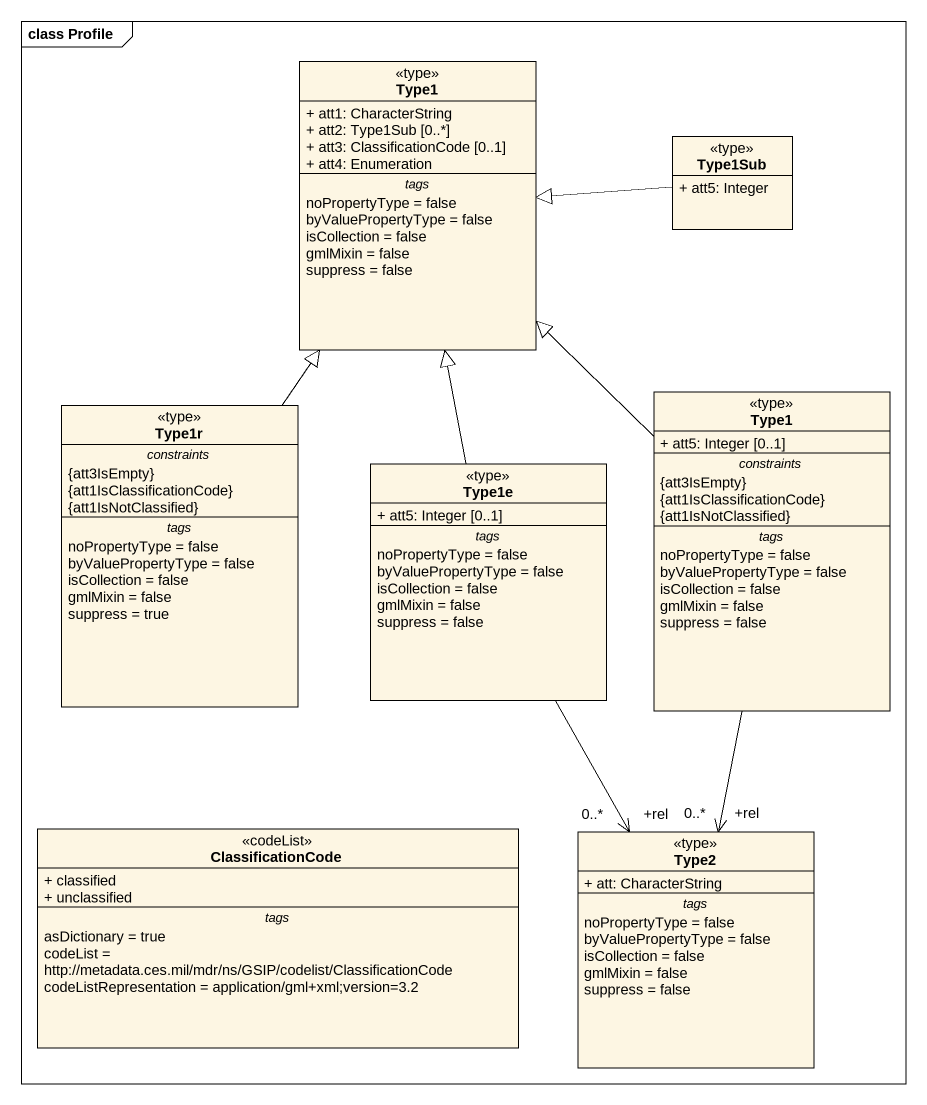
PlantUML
@startuml
mainframe class Profile
hide circle
hide empty members
skinparam classAttributeIconSize 0
class Type1 <<type>> {
  + att1: CharacterString
  + att2: Type1Sub [0..*]
  + att3: ClassificationCode [0..1]
  + att4: Enumeration
  -- tags --
  noPropertyType = false
  byValuePropertyType = false
  isCollection = false
  gmlMixin = false
  suppress = false
}
class Type1Sub <<type>> {
  + att5: Integer
}
class Type1r <<type>> {
  -- constraints --
  {att3IsEmpty}
  {att1IsClassificationCode}
  {att1IsNotClassified}
  -- tags --
  noPropertyType = false
  byValuePropertyType = false
  isCollection = false
  gmlMixin = false
  suppress = true
}
class "Type1" as Type1_2 <<type>> {
  + att5: Integer [0..1]
  -- constraints --
  {att3IsEmpty}
  {att1IsClassificationCode}
  {att1IsNotClassified}
  -- tags --
  noPropertyType = false
  byValuePropertyType = false
  isCollection = false
  gmlMixin = false
  suppress = false
}
class Type1e <<type>> {
  + att5: Integer [0..1]
  -- tags --
  noPropertyType = false
  byValuePropertyType = false
  isCollection = false
  gmlMixin = false
  suppress = false
}
class ClassificationCode <<codeList>> {
  + classified
  + unclassified
  -- tags --
  asDictionary = true
  codeList = http://metadata.ces.mil/mdr/ns/GSIP/codelist/ClassificationCode
  codeListRepresentation = application/gml+xml;version=3.2
}
class Type2 <<type>> {
  + att: CharacterString
  -- tags --
  noPropertyType = false
  byValuePropertyType = false
  isCollection = false
  gmlMixin = false
  suppress = false
}
Type1Sub -left-|> Type1
Type1r -up-|> Type1
Type1_2 -up-|> Type1
Type1_2 --> "+rel\n0..*" Type2
Type1e -up-|> Type1
Type1e --> "+rel\n0..*" Type2
@enduml
